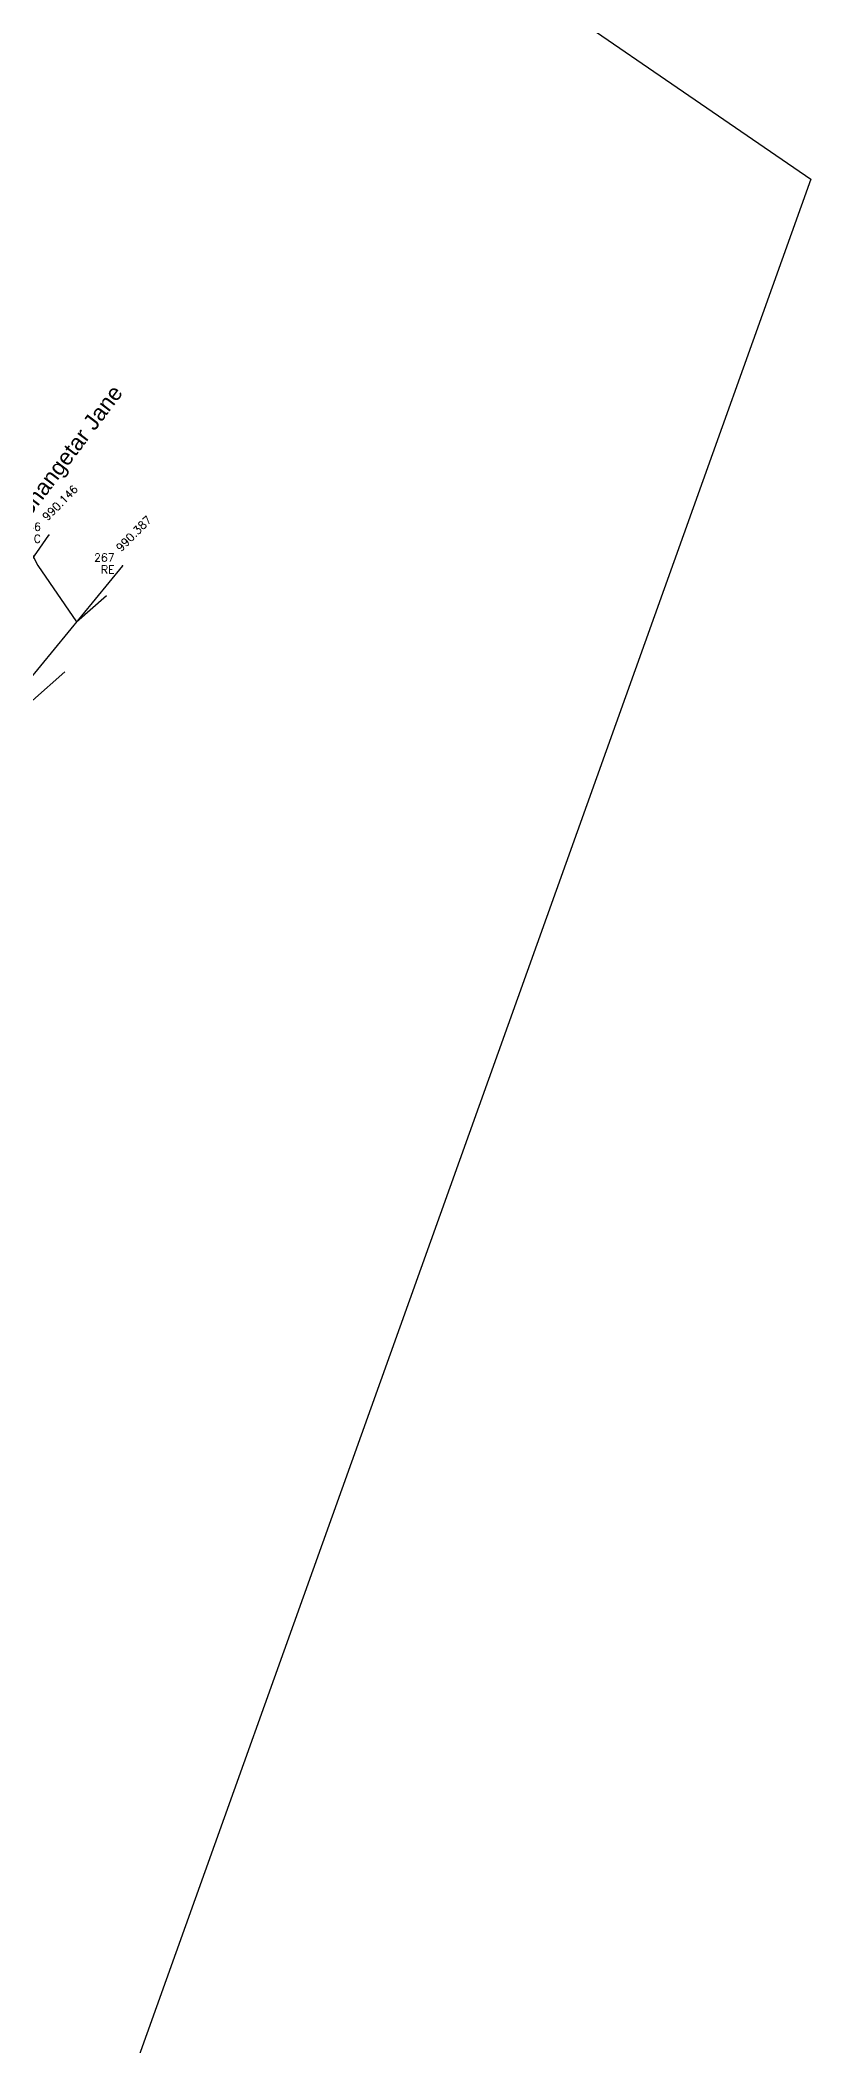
# Model space of a CAD drawing. Header units: metres. Extents: x 319894 to 3389272, y 120 to 6136017.
# Drawn here: x 321145.6 to 321169.7, y 3067900.1 to 3067962.8 of the extents above; entities that cross this region are included whole.
import ezdxf
from ezdxf.enums import TextEntityAlignment as Align

# ---------------------------------------------------------------- set-up
doc = ezdxf.new("R2010")
doc.units = ezdxf.units.M
doc.header["$MEASUREMENT"] = 0
for name, color, linetype in [('Contour', 254, 'Continuous'), ('Index_Contour', 8, 'Continuous'), ('Points', 7, 'Continuous'), ('Points-ELV', 6, 'Continuous'), ('Points-NUM', 4, 'Continuous'), ('Points-TXT', 3, 'Continuous'), ('RC', 7, 'Continuous'), ('RE', 7, 'Continuous')]:
    doc.layers.add(name, color=color, linetype=linetype)
doc.styles.add('romans', font='romans.shx')
doc.styles.get("Standard").update_dxf_attribs({"font": 'arial.ttf'})

# ---------------------------------------------------------------- blocks, each defined once
blk = doc.blocks.new('POINTS')
at = {"layer": 'Points'}
blk.add_line((0, 0), (0, 0), dxfattribs=at)
blk.add_point((0, 0), dxfattribs=at)
at = {"layer": 'Points-ELV', "style": 'romans'}
blk.add_attdef('ELEV', text='', height=1, rotation=45, dxfattribs=at).set_placement((0, 0), align=Align.BOTTOM_LEFT)
at = {"layer": 'Points-NUM', "style": 'romans'}
blk.add_attdef('PTNUM', text='', height=1, dxfattribs=at).set_placement((0, 0), align=Align.BOTTOM_RIGHT)
at = {"layer": 'Points-TXT', "style": 'romans'}
blk.add_attdef('DESC', text='', height=1, dxfattribs=at).set_placement((0, 0), align=Align.BOTTOM_RIGHT)
blk = doc.blocks.new('SIT4')
blk.add_lwpolyline([(320247.471, 3067753.484), (320316.259, 3067830.572), (320385.466, 3067840.208), (320441.67, 3067801.664), (320406.857, 3067704.466), (320332.505, 3067671.208), (320246.604, 3067696.68)], close=True)
at = {"color": 2}
for points, elevation in [([(320373.563, 3067787.676), (320380.505, 3067790.628), (320387.037, 3067789.241), (320394.156, 3067784.663), (320403.725, 3067780.905), (320408.463, 3067781.632), (320414.11, 3067785.144), (320417.859, 3067790.539)], 981.776), ([(320420.162, 3067789.575), (320415.453, 3067783.85), (320408.928, 3067779.473), (320403.686, 3067778.835), (320393.152, 3067782.2), (320386.43, 3067786.855), (320380.9, 3067787.981), (320374.993, 3067786.827)], 990.387)]:
    blk.add_lwpolyline(points, dxfattribs=dict(at, elevation=elevation))
at = {"layer": 'Contour'}
blk.add_lwpolyline([(320363.318, 3067794.231), (320370.844, 3067808.532), (320376.319, 3067820.335), (320376.844, 3067820.365), (320382.188, 3067811.357), (320383.918, 3067806.241), (320387.349, 3067803.08), (320393.395, 3067792.496), (320395.272, 3067790.67), (320397.355, 3067791.418), (320402.521, 3067786.119), (320403.513, 3067785.596), (320404.581, 3067785.419), (320408.574, 3067787.884), (320409.099, 3067787.799), (320411.62, 3067787.837), (320412.943, 3067787.428), (320413.05, 3067787.212), (320414.116, 3067785.153), (320414.863, 3067783.662), (320414.859, 3067783.452), (320415.314, 3067783.58), (320418.362, 3067786.271)], dxfattribs=at)
at = {"layer": 'Index_Contour'}
blk.add_lwpolyline([(320377.075, 3067823.56), (320376.996, 3067823.4), (320382.861, 3067813.512), (320384.914, 3067807.444), (320387.203, 3067805.335), (320394.422, 3067792.696), (320395.346, 3067791.797), (320397.946, 3067792.73), (320401.643, 3067788.938), (320403.464, 3067791.018), (320405.365, 3067791.532), (320416.434, 3067791.525), (320416.576, 3067791.487), (320417.246, 3067790.115), (320417.382, 3067789.852), (320417.517, 3067789.588), (320418.724, 3067787.827), (320419.66, 3067788.653)], dxfattribs=at)
at = {"layer": 'RC', "linetype": 'Continuous'}
ref = blk.add_blockref('POINTS', (320417.859, 3067790.539, 990.146), dxfattribs=at)
ref.add_attrib('PTNUM', '266', dxfattribs={"layer": 'Points-NUM', "height": 0.25, "style": 'romans'}).set_placement((320417.609, 3067790.601, 990.146), align=Align.BOTTOM_RIGHT)
ref.add_attrib('DESC', 'RC', dxfattribs={"layer": 'Points-TXT', "height": 0.25, "style": 'romans'}).set_placement((320417.609, 3067790.226, 990.146), align=Align.BOTTOM_RIGHT)
ref.add_attrib('ELEV', '990.146', dxfattribs={"layer": 'Points-ELV', "height": 0.25, "rotation": 45, "style": 'romans'}).set_placement((320417.859, 3067790.914, 990.146), align=Align.BOTTOM_LEFT)
at = {"layer": 'RE', "linetype": 'Continuous'}
ref = blk.add_blockref('POINTS', (320420.162, 3067789.575, 990.387), dxfattribs=at)
ref.add_attrib('PTNUM', '267', dxfattribs={"layer": 'Points-NUM', "height": 0.25, "style": 'romans'}).set_placement((320419.912, 3067789.637, 990.387), align=Align.BOTTOM_RIGHT)
ref.add_attrib('DESC', 'RE', dxfattribs={"layer": 'Points-TXT', "height": 0.25, "style": 'romans'}).set_placement((320419.912, 3067789.262, 990.387), align=Align.BOTTOM_RIGHT)
ref.add_attrib('ELEV', '990.387', dxfattribs={"layer": 'Points-ELV', "height": 0.25, "rotation": 45, "style": 'romans'}).set_placement((320420.162, 3067789.95, 990.387), align=Align.BOTTOM_LEFT)
at = {"color": 0, "insert": (320414.424, 3067788.153), "char_height": 0.5, "attachment_point": 1, "rotation": 53.00543}
blk.add_mtext_dynamic_manual_height_columns('RCC Road - Bhangetar Jane  ', width=11.37443, gutter_width=1, heights=[0], dxfattribs=at)

msp = doc.modelspace()

# ---------------------------------------------------------------- block references
at = {"color": 251, "true_color": 0x636466}
msp.add_blockref('SIT4', (727.98, 156.802), dxfattribs=at)

doc.saveas('drawing.dxf')
